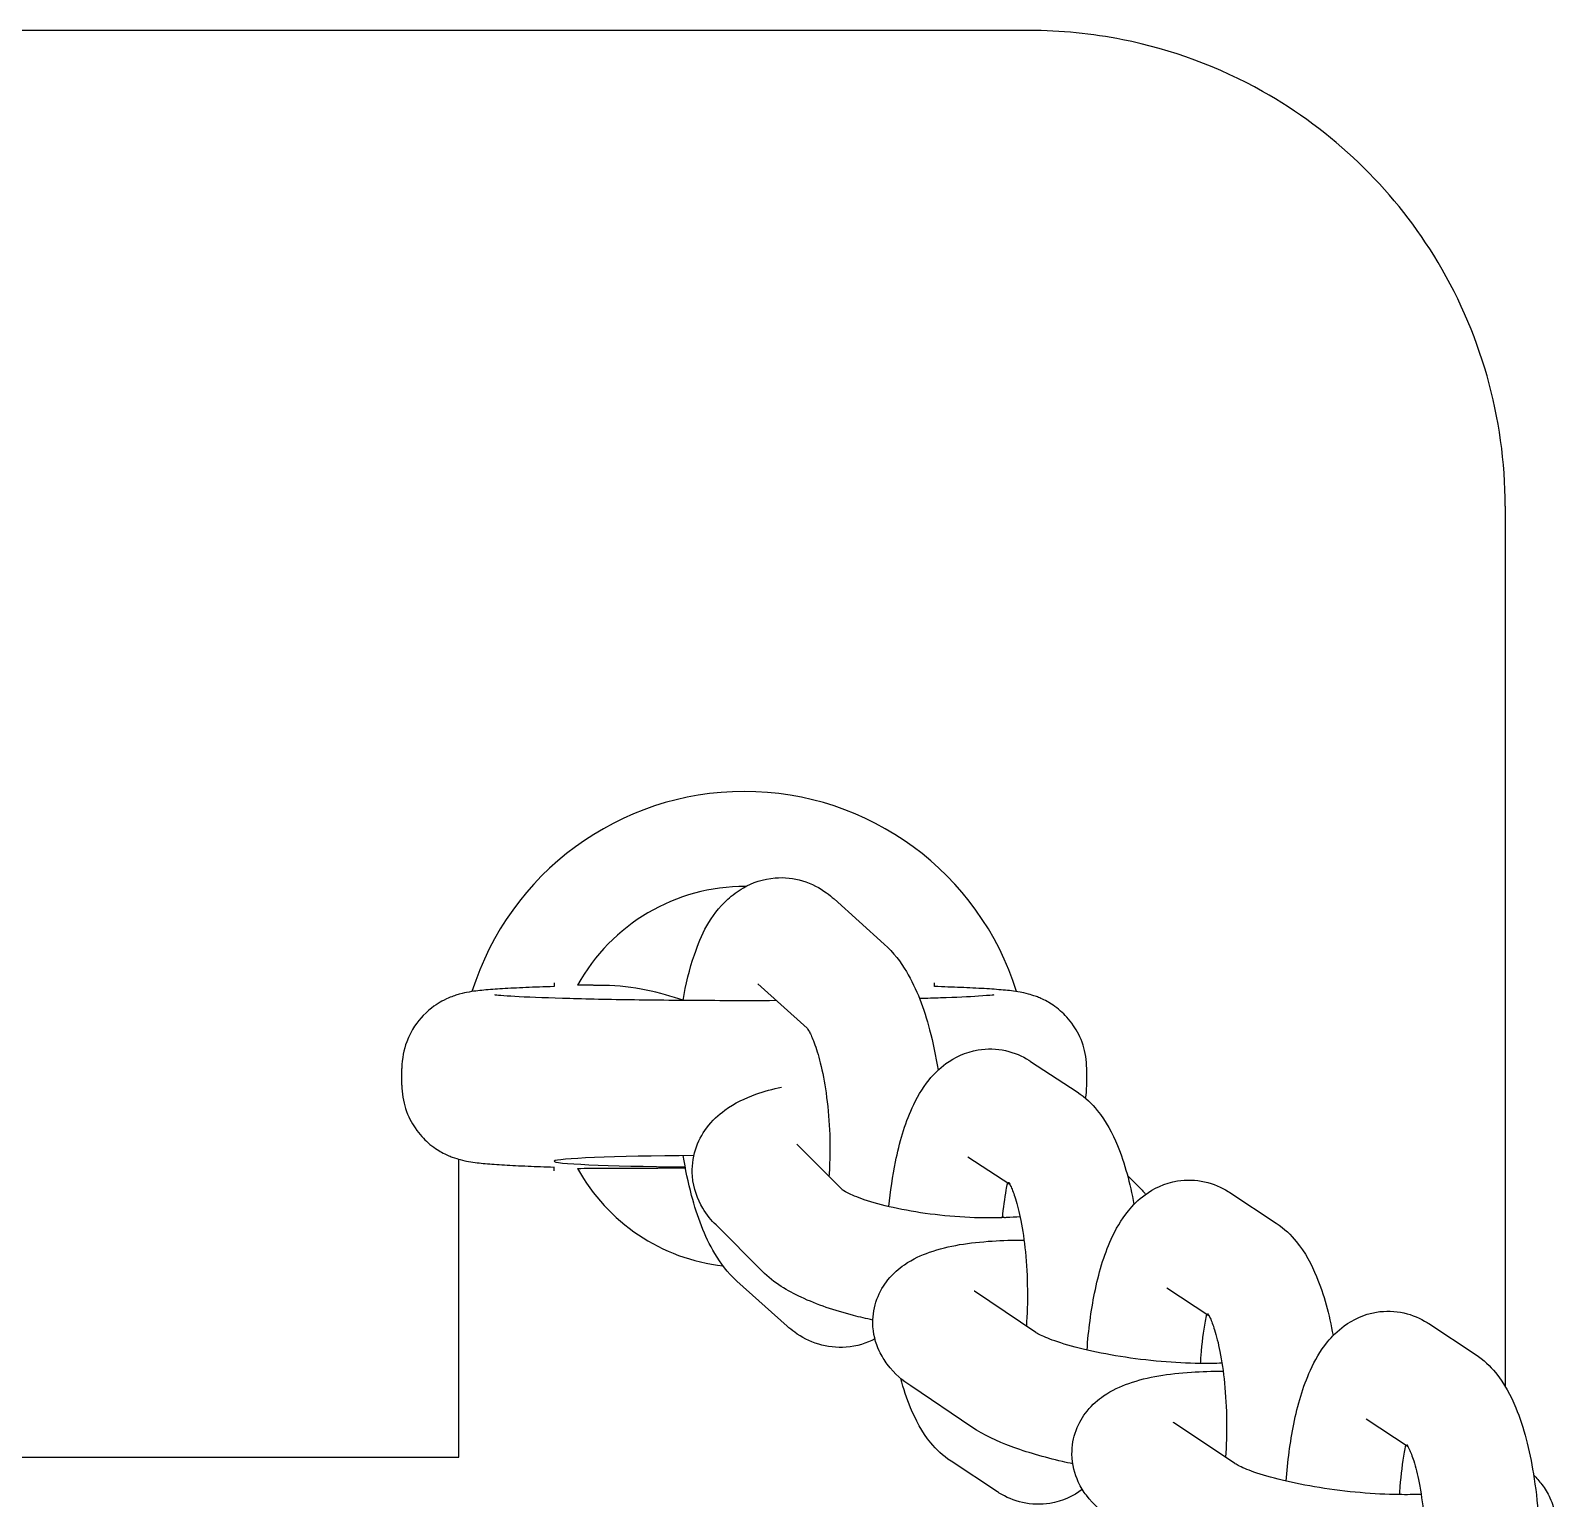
# Model space of a CAD drawing. Header units: millimetres. Extents: x 9332 to 13832, y 185 to 4585.
# Drawn here: x 11019.5 to 11099.7, y 2398 to 2475.2 of the extents above; entities that cross this region are included whole.
import ezdxf

# ---------------------------------------------------------------- set-up
doc = ezdxf.new("R2010")
doc.units = ezdxf.units.MM
doc.layers.add('AM_4', color=3, linetype='Continuous', lineweight=25)

msp = doc.modelspace()

# ---------------------------------------------------------------- linework, layer by layer
at = {"layer": 'AM_4'}
for p, q in [((11072.033, 2475.21), (10662.033, 2475.21)), ((11097.033, 2450.21), (11097.033, 2403.923)), ((11061.752, 2429.559), (11064.391, 2427.187)), ((11047.033, 2425.148), (11047.033, 2424.951)), ((11057.742, 2425.096), (11060.339, 2422.763)), ((11067.033, 2424.951), (11067.033, 2425.148)), ((11072.081, 2421.023), (11074.524, 2419.415)), ((11039.033, 2419.774), (11039.033, 2420.647)), ((11075.033, 2419.774), (11075.033, 2420.647)), ((11062.191, 2414.267), (11059.787, 2416.668)), ((11042.033, 2400.21), (11042.033, 2415.876)), ((11047.033, 2415.273), (11047.033, 2415.47)), ((11068.782, 2416.012), (11070.986, 2414.56)), ((11077.174, 2415.027), (11077.756, 2414.446)), ((11082.549, 2414.13), (11084.992, 2412.522)), ((11057.979, 2409.994), (11055.548, 2412.422)), ((11059.284, 2407.103), (11056.645, 2409.475)), ((11072.349, 2406.775), (11069.128, 2408.94)), ((11079.25, 2409.119), (11081.454, 2407.667)), ((11093.017, 2407.237), (11095.46, 2405.629)), ((11069.001, 2401.795), (11065.781, 2403.96)), ((11082.817, 2399.882), (11079.596, 2402.047)), ((11089.718, 2402.226), (11091.922, 2400.775)), ((10992.033, 2400.21), (11042.033, 2400.21)), ((11070.344, 2398.39), (11067.902, 2399.999))]:
    msp.add_line(p, q, dxfattribs=at)
for radius, start, end in [(15, 17.37564, 162.62135), (10, 89.63738, 151.23054), (10, 208.76946, 263.59821)]:
    msp.add_arc((11057.033, 2420.21), radius, start, end, dxfattribs=at)
msp.add_ellipse((11057.033, 2415.772), major_axis=(-10, 0), ratio=0.031189, start_param=4.980516, end_param=7.53808, dxfattribs=at)
for points, knots in [([(11097.033, 2450.21), (11097.033, 2454.828), (11095.731, 2459.437), (11091.058, 2466.964), (11087.943, 2469.948), (11081.984, 2473.295), (11079.51, 2474.211), (11075.311, 2475.049), (11073.664, 2475.21), (11072.033, 2475.21)], [-3.132207, -3.132207, -3.132207, -3.132207, -2.020273, -2.020273, -1.017967, -1.017967, -0.391526, -0.391526, 0, 0, 0, 0]), ([(11053.815, 2424.222), (11053.958, 2425.073), (11054.15, 2425.876), (11054.771, 2427.68), (11055.207, 2428.658), (11056.4, 2429.761), (11056.67, 2429.969), (11057.455, 2430.417), (11058.035, 2430.619), (11059.142, 2430.707), (11059.645, 2430.646), (11060.581, 2430.364), (11061.002, 2430.135), (11061.496, 2429.778), (11061.629, 2429.67), (11061.752, 2429.559)], [4.959149, 4.959149, 4.959149, 4.959149, 5.267407, 5.267407, 5.700387, 5.700387, 5.8058, 5.8058, 5.962333, 5.962333, 6.088143, 6.088143, 6.226376, 6.226376, 6.283185, 6.283185, 6.283185, 6.283185]), ([(11064.391, 2427.187), (11064.894, 2426.736), (11065.251, 2426.248), (11066.104, 2424.818), (11066.476, 2423.806), (11066.954, 2422.01), (11067.102, 2421.297), (11067.218, 2420.559)], [6.2831853, 6.2831853, 6.2831853, 6.2831853, 6.5144138, 6.5144138, 6.9352351, 6.9352351, 7.1896838, 7.1896838, 7.1896838, 7.1896838]), ([(11047.033, 2424.955), (11046.499, 2424.938), (11046.004, 2424.92), (11045.099, 2424.881), (11044.691, 2424.861), (11043.958, 2424.816), (11043.636, 2424.792), (11043.046, 2424.736), (11042.803, 2424.713), (11042.292, 2424.613), (11042.132, 2424.581), (11041.695, 2424.439), (11041.484, 2424.372), (11040.892, 2424.048), (11040.571, 2423.866), (11039.866, 2423.129), (11039.525, 2422.693), (11039.135, 2421.646), (11039.036, 2421.164), (11039.033, 2420.665), (11039.033, 2420.656), (11039.033, 2420.647)], [-2.3585756, -2.3585756, -2.3585756, -2.3585756, -2.2010197, -2.2010197, -2.0434639, -2.0434639, -1.885908, -1.885908, -1.7283522, -1.7283522, -1.6667975, -1.6667975, -1.6276714, -1.6276714, -1.6006443, -1.6006443, -1.5824136, -1.5824136, -1.57101, -1.57101, -1.5707963, -1.5707963, -1.5707963, -1.5707963]), ([(11058.724, 2424.214), (11057.738, 2424.21), (11056.739, 2424.209), (11054.291, 2424.217), (11052.854, 2424.228), (11050.177, 2424.264), (11048.937, 2424.289), (11046.797, 2424.348), (11045.89, 2424.383), (11044.566, 2424.452), (11044.09, 2424.493), (11043.931, 2424.512), (11043.919, 2424.514), (11043.919, 2424.514)], [-0.122182, -0.122182, -0.122182, -0.122182, 0.092595, 0.092595, 0.409533, 0.409533, 0.725166, 0.725166, 1.035537, 1.035537, 1.32169, 1.32169, 1.364269, 1.364269, 1.364269, 1.364269]), ([(11070.147, 2424.514), (11070.147, 2424.514), (11070.111, 2424.509), (11069.92, 2424.488), (11069.666, 2424.467), (11068.84, 2424.415), (11068.162, 2424.383), (11067.006, 2424.342), (11066.635, 2424.331), (11066.242, 2424.32)], [-1.3642689, -1.3642689, -1.3642689, -1.3642689, -1.2899383, -1.2899383, -1.1129419, -1.1129419, -0.8437197, -0.8437197, -0.7285116, -0.7285116, -0.7285116, -0.7285116]), ([(11075.033, 2420.647), (11075.033, 2421.078), (11074.959, 2421.505), (11074.708, 2422.287), (11074.526, 2422.628), (11074.104, 2423.25), (11073.867, 2423.489), (11073.368, 2423.927), (11073.136, 2424.067), (11072.703, 2424.307), (11072.529, 2424.376), (11072.208, 2424.496), (11072.079, 2424.533), (11071.787, 2424.611), (11071.657, 2424.637), (11071.198, 2424.719), (11070.947, 2424.744), (11070.348, 2424.799), (11070.019, 2424.822), (11069.272, 2424.866), (11068.856, 2424.887), (11067.976, 2424.923), (11067.521, 2424.94), (11067.033, 2424.955)], [1.5707963, 1.5707963, 1.5707963, 1.5707963, 1.5808358, 1.5808358, 1.5918964, 1.5918964, 1.6063089, 1.6063089, 1.627105, 1.627105, 1.6540314, 1.6540314, 1.6872552, 1.6872552, 1.7419802, 1.7419802, 1.8995361, 1.8995361, 2.0570919, 2.0570919, 2.2146478, 2.2146478, 2.3585756, 2.3585756, 2.3585756, 2.3585756]), ([(11060.326, 2422.779), (11060.326, 2422.779), (11060.328, 2422.777), (11060.349, 2422.749), (11060.396, 2422.68), (11060.525, 2422.439), (11060.614, 2422.245), (11060.814, 2421.713), (11060.927, 2421.351), (11061.146, 2420.468), (11061.249, 2419.932), (11061.418, 2418.746), (11061.479, 2418.089), (11061.542, 2416.746), (11061.541, 2416.059), (11061.502, 2415.259), (11061.494, 2415.115), (11061.484, 2414.973)], [0.095836, 0.095836, 0.095836, 0.095836, 0.132464, 0.132464, 0.281947, 0.281947, 0.465578, 0.465578, 0.68953, 0.68953, 0.946988, 0.946988, 1.224476, 1.224476, 1.509247, 1.509247, 1.572345, 1.572345, 1.572345, 1.572345]), ([(11064.636, 2413.385), (11064.714, 2414.201), (11064.827, 2414.989), (11065.187, 2416.762), (11065.458, 2417.702), (11066.087, 2419.085), (11066.362, 2419.578), (11066.99, 2420.35), (11067.272, 2420.639), (11068.075, 2421.228), (11068.658, 2421.517), (11069.802, 2421.705), (11070.304, 2421.689), (11071.229, 2421.483), (11071.645, 2421.296), (11072.022, 2421.061), (11072.052, 2421.042), (11072.081, 2421.023)], [4.836701, 4.836701, 4.836701, 4.836701, 5.116632, 5.116632, 5.502218, 5.502218, 5.729745, 5.729745, 5.866728, 5.866728, 6.035126, 6.035126, 6.152524, 6.152524, 6.272728, 6.272728, 6.283185, 6.283185, 6.283185, 6.283185]), ([(11039.033, 2419.774), (11039.033, 2419.343), (11039.106, 2418.915), (11039.358, 2418.134), (11039.54, 2417.793), (11039.962, 2417.171), (11040.199, 2416.932), (11040.697, 2416.494), (11040.93, 2416.353), (11041.362, 2416.114), (11041.537, 2416.044), (11041.858, 2415.925), (11041.987, 2415.887), (11042.279, 2415.81), (11042.409, 2415.784), (11042.868, 2415.702), (11043.119, 2415.677), (11043.718, 2415.622), (11044.047, 2415.599), (11044.794, 2415.555), (11045.21, 2415.534), (11046.09, 2415.498), (11046.545, 2415.481), (11047.033, 2415.466)], [1.5707963, 1.5707963, 1.5707963, 1.5707963, 1.5808358, 1.5808358, 1.5918964, 1.5918964, 1.6063089, 1.6063089, 1.627105, 1.627105, 1.6540314, 1.6540314, 1.6872552, 1.6872552, 1.7419802, 1.7419802, 1.8995361, 1.8995361, 2.0570919, 2.0570919, 2.2146478, 2.2146478, 2.3585756, 2.3585756, 2.3585756, 2.3585756]), ([(11055.548, 2412.422), (11055.303, 2412.666), (11055.062, 2412.953), (11054.581, 2413.76), (11054.357, 2414.339), (11054.271, 2415.452), (11054.328, 2415.937), (11054.601, 2416.813), (11054.814, 2417.199), (11055.348, 2417.919), (11055.678, 2418.214), (11056.547, 2418.849), (11057.084, 2419.092), (11058.076, 2419.448), (11058.526, 2419.571), (11058.996, 2419.672)], [3.141593, 3.141593, 3.141593, 3.141593, 3.266577, 3.266577, 3.422543, 3.422543, 3.532446, 3.532446, 3.644514, 3.644514, 3.787995, 3.787995, 4.029777, 4.029777, 4.221569, 4.221569, 4.221569, 4.221569]), ([(11074.524, 2419.415), (11074.972, 2419.12), (11075.307, 2418.784), (11076.065, 2417.855), (11076.38, 2417.246), (11077.038, 2415.657), (11077.311, 2414.623), (11077.514, 2413.497)], [6.2831853, 6.2831853, 6.2831853, 6.2831853, 6.4435612, 6.4435612, 6.7251599, 6.7251599, 7.1351108, 7.1351108, 7.1351108, 7.1351108]), ([(11074.971, 2419.077), (11075.009, 2419.294), (11075.031, 2419.519), (11075.033, 2419.755), (11075.033, 2419.765), (11075.033, 2419.774)], [-1.576303482, -1.576303482, -1.576303482, -1.576303482, -1.571009978, -1.571009978, -1.570796327, -1.570796327, -1.570796327, -1.570796327]), ([(11056.645, 2409.475), (11056.142, 2409.927), (11055.785, 2410.415), (11054.933, 2411.845), (11054.56, 2412.857), (11054.085, 2414.641), (11053.94, 2415.342), (11053.824, 2416.067)], [3.1415927, 3.1415927, 3.1415927, 3.1415927, 3.3728212, 3.3728212, 3.7936425, 3.7936425, 4.0439034, 4.0439034, 4.0439034, 4.0439034]), ([(11070.607, 2412.8), (11070.657, 2413.321), (11070.724, 2413.814), (11070.828, 2414.387), (11070.852, 2414.512), (11070.877, 2414.632)], [4.8345879, 4.8345879, 4.8345879, 4.8345879, 5.065966, 5.065966, 5.1331897, 5.1331897, 5.1331897, 5.1331897]), ([(11070.925, 2414.664), (11070.925, 2414.664), (11070.929, 2414.659), (11070.955, 2414.618), (11071.001, 2414.539), (11071.122, 2414.271), (11071.203, 2414.06), (11071.383, 2413.486), (11071.481, 2413.098), (11071.664, 2412.163), (11071.747, 2411.6), (11071.87, 2410.365), (11071.907, 2409.688), (11071.922, 2408.366), (11071.903, 2407.721), (11071.859, 2407.104)], [6.485752, 6.485752, 6.485752, 6.485752, 6.533161, 6.533161, 6.681119, 6.681119, 6.867134, 6.867134, 7.095649, 7.095649, 7.357651, 7.357651, 7.638562, 7.638562, 7.904581, 7.904581, 7.904581, 7.904581]), ([(11075.05, 2405.847), (11075.125, 2406.892), (11075.256, 2407.902), (11075.655, 2409.87), (11075.926, 2410.81), (11076.555, 2412.192), (11076.83, 2412.685), (11077.458, 2413.458), (11077.74, 2413.746), (11078.543, 2414.335), (11079.126, 2414.624), (11080.27, 2414.812), (11080.772, 2414.796), (11081.697, 2414.59), (11082.113, 2414.403), (11082.49, 2414.168), (11082.52, 2414.149), (11082.549, 2414.13)], [4.763537, 4.763537, 4.763537, 4.763537, 5.116632, 5.116632, 5.502218, 5.502218, 5.729745, 5.729745, 5.866728, 5.866728, 6.035126, 6.035126, 6.152524, 6.152524, 6.272728, 6.272728, 6.283185, 6.283185, 6.283185, 6.283185]), ([(11071.528, 2412.85), (11071.297, 2412.831), (11071.055, 2412.817), (11070.202, 2412.783), (11069.55, 2412.785), (11068.192, 2412.847), (11067.485, 2412.909), (11066.118, 2413.086), (11065.457, 2413.201), (11064.285, 2413.461), (11063.768, 2413.605), (11062.964, 2413.879), (11062.658, 2414.009), (11062.295, 2414.195), (11062.198, 2414.261), (11062.181, 2414.275), (11062.18, 2414.275), (11062.18, 2414.275)], [1.374253, 1.374253, 1.374253, 1.374253, 1.48913, 1.48913, 1.765731, 1.765731, 2.053272, 2.053272, 2.340375, 2.340375, 2.614669, 2.614669, 2.85764, 2.85764, 3.047682, 3.047682, 3.066416, 3.066416, 3.066416, 3.066416]), ([(11084.992, 2412.522), (11085.44, 2412.227), (11085.775, 2411.891), (11086.533, 2410.963), (11086.848, 2410.354), (11087.506, 2408.765), (11087.779, 2407.73), (11087.982, 2406.604)], [6.2831853, 6.2831853, 6.2831853, 6.2831853, 6.4435612, 6.4435612, 6.7251599, 6.7251599, 7.1351108, 7.1351108, 7.1351108, 7.1351108]), ([(11065.781, 2403.96), (11065.366, 2404.239), (11064.948, 2404.566), (11064.395, 2405.304), (11064.249, 2405.535), (11063.936, 2406.212), (11063.795, 2406.721), (11063.784, 2407.694), (11063.863, 2408.133), (11064.153, 2408.92), (11064.363, 2409.261), (11064.866, 2409.886), (11065.163, 2410.134), (11065.908, 2410.649), (11066.34, 2410.836), (11067.799, 2411.348), (11068.861, 2411.497), (11070.603, 2411.615), (11071.159, 2411.632), (11071.734, 2411.632)], [3.141593, 3.141593, 3.141593, 3.141593, 3.352582, 3.352582, 3.430529, 3.430529, 3.546557, 3.546557, 3.636469, 3.636469, 3.729959, 3.729959, 3.849169, 3.849169, 4.044566, 4.044566, 4.51217, 4.51217, 4.71866, 4.71866, 4.71866, 4.71866]), ([(11063.791, 2407.426), (11063.445, 2407.499), (11063.107, 2407.578), (11061.778, 2407.922), (11060.862, 2408.23), (11059.298, 2408.965), (11058.624, 2409.35), (11057.979, 2409.994)], [2.3122942, 2.3122942, 2.3122942, 2.3122942, 2.4362281, 2.4362281, 2.8115991, 2.8115991, 3.1415927, 3.1415927, 3.1415927, 3.1415927]), ([(11081.017, 2405.14), (11081.025, 2405.282), (11081.035, 2405.423), (11081.096, 2406.21), (11081.175, 2406.824), (11081.296, 2407.494), (11081.32, 2407.619), (11081.346, 2407.739)], [4.7234368, 4.7234368, 4.7234368, 4.7234368, 4.7840449, 4.7840449, 5.065966, 5.065966, 5.1331897, 5.1331897, 5.1331897, 5.1331897]), ([(11081.393, 2407.771), (11081.393, 2407.771), (11081.397, 2407.766), (11081.423, 2407.725), (11081.469, 2407.646), (11081.59, 2407.379), (11081.671, 2407.168), (11081.851, 2406.593), (11081.949, 2406.205), (11082.132, 2405.27), (11082.215, 2404.707), (11082.338, 2403.472), (11082.375, 2402.795), (11082.39, 2401.473), (11082.371, 2400.828), (11082.327, 2400.211)], [6.485752, 6.485752, 6.485752, 6.485752, 6.533161, 6.533161, 6.681119, 6.681119, 6.867134, 6.867134, 7.095649, 7.095649, 7.357651, 7.357651, 7.638562, 7.638562, 7.904581, 7.904581, 7.904581, 7.904581]), ([(11085.518, 2398.954), (11085.593, 2399.999), (11085.724, 2401.009), (11086.123, 2402.977), (11086.394, 2403.917), (11087.023, 2405.299), (11087.298, 2405.792), (11087.926, 2406.565), (11088.208, 2406.853), (11089.011, 2407.442), (11089.594, 2407.731), (11090.738, 2407.919), (11091.24, 2407.903), (11092.165, 2407.697), (11092.582, 2407.511), (11092.959, 2407.276), (11092.988, 2407.257), (11093.017, 2407.237)], [4.763537, 4.763537, 4.763537, 4.763537, 5.116632, 5.116632, 5.502218, 5.502218, 5.729745, 5.729745, 5.866728, 5.866728, 6.035126, 6.035126, 6.152524, 6.152524, 6.272728, 6.272728, 6.283185, 6.283185, 6.283185, 6.283185]), ([(11063.9, 2406.431), (11063.462, 2406.204), (11062.937, 2406.039), (11061.894, 2405.956), (11061.391, 2406.017), (11060.455, 2406.299), (11060.035, 2406.528), (11059.541, 2406.884), (11059.408, 2406.992), (11059.284, 2407.103)], [8.9637824, 8.9637824, 8.9637824, 8.9637824, 9.1039252, 9.1039252, 9.2297359, 9.2297359, 9.3679682, 9.3679682, 9.424778, 9.424778, 9.424778, 9.424778]), ([(11082.142, 2405.155), (11081.778, 2405.14), (11081.384, 2405.135), (11080.33, 2405.149), (11079.643, 2405.184), (11078.228, 2405.307), (11077.5, 2405.396), (11076.106, 2405.618), (11075.44, 2405.751), (11074.273, 2406.034), (11073.765, 2406.184), (11072.995, 2406.455), (11072.709, 2406.579), (11072.436, 2406.719), (11072.372, 2406.759), (11072.349, 2406.775)], [7.727121, 7.727121, 7.727121, 7.727121, 7.909494, 7.909494, 8.193047, 8.193047, 8.48544, 8.48544, 8.776028, 8.776028, 9.052362, 9.052362, 9.29359, 9.29359, 9.424778, 9.424778, 9.424778, 9.424778]), ([(11095.46, 2405.629), (11095.908, 2405.334), (11096.243, 2404.999), (11097.001, 2404.07), (11097.317, 2403.461), (11098.016, 2401.771), (11098.307, 2400.613), (11098.632, 2398.619), (11098.719, 2397.859), (11098.775, 2397.082)], [6.283185, 6.283185, 6.283185, 6.283185, 6.443561, 6.443561, 6.72516, 6.72516, 7.179002, 7.179002, 7.440049, 7.440049, 7.440049, 7.440049]), ([(11067.902, 2399.999), (11067.454, 2400.294), (11067.119, 2400.629), (11066.36, 2401.558), (11066.045, 2402.167), (11065.575, 2403.302), (11065.406, 2403.814), (11065.26, 2404.352)], [3.1415927, 3.1415927, 3.1415927, 3.1415927, 3.3019685, 3.3019685, 3.5835673, 3.5835673, 3.7961096, 3.7961096, 3.7961096, 3.7961096]), ([(11076.249, 2397.067), (11075.834, 2397.346), (11075.416, 2397.674), (11074.863, 2398.412), (11074.717, 2398.642), (11074.404, 2399.319), (11074.263, 2399.828), (11074.252, 2400.802), (11074.331, 2401.24), (11074.621, 2402.027), (11074.831, 2402.369), (11075.334, 2402.993), (11075.631, 2403.242), (11076.376, 2403.756), (11076.809, 2403.943), (11078.267, 2404.455), (11079.329, 2404.605), (11081.071, 2404.722), (11081.627, 2404.739), (11082.202, 2404.739)], [3.141593, 3.141593, 3.141593, 3.141593, 3.352582, 3.352582, 3.430529, 3.430529, 3.546557, 3.546557, 3.636469, 3.636469, 3.729959, 3.729959, 3.849169, 3.849169, 4.044566, 4.044566, 4.51217, 4.51217, 4.71866, 4.71866, 4.71866, 4.71866]), ([(11074.3, 2399.869), (11074.115, 2399.907), (11073.933, 2399.947), (11072.778, 2400.212), (11071.873, 2400.473), (11070.313, 2401.059), (11069.646, 2401.362), (11069.001, 2401.795)], [2.3855529, 2.3855529, 2.3855529, 2.3855529, 2.452411, 2.452411, 2.8138479, 2.8138479, 3.1415927, 3.1415927, 3.1415927, 3.1415927]), ([(11091.485, 2398.247), (11091.493, 2398.389), (11091.503, 2398.53), (11091.564, 2399.318), (11091.643, 2399.931), (11091.764, 2400.601), (11091.788, 2400.726), (11091.814, 2400.846)], [4.7234368, 4.7234368, 4.7234368, 4.7234368, 4.7840449, 4.7840449, 5.065966, 5.065966, 5.1331897, 5.1331897, 5.1331897, 5.1331897]), ([(11091.862, 2400.878), (11091.862, 2400.878), (11091.865, 2400.873), (11091.891, 2400.832), (11091.937, 2400.753), (11092.058, 2400.486), (11092.139, 2400.275), (11092.319, 2399.7), (11092.417, 2399.312), (11092.601, 2398.377), (11092.683, 2397.815), (11092.786, 2396.78), (11092.817, 2396.323), (11092.835, 2395.86)], [6.485752, 6.485752, 6.485752, 6.485752, 6.533161, 6.533161, 6.681119, 6.681119, 6.867134, 6.867134, 7.095649, 7.095649, 7.357651, 7.357651, 7.550591, 7.550591, 7.550591, 7.550591]), ([(11092.61, 2398.262), (11092.246, 2398.247), (11091.852, 2398.242), (11090.798, 2398.256), (11090.111, 2398.291), (11088.696, 2398.414), (11087.968, 2398.503), (11086.574, 2398.726), (11085.909, 2398.858), (11084.741, 2399.142), (11084.233, 2399.291), (11083.463, 2399.562), (11083.178, 2399.686), (11082.904, 2399.827), (11082.84, 2399.866), (11082.817, 2399.882)], [7.727121, 7.727121, 7.727121, 7.727121, 7.909494, 7.909494, 8.193047, 8.193047, 8.48544, 8.48544, 8.776028, 8.776028, 9.052362, 9.052362, 9.29359, 9.29359, 9.424778, 9.424778, 9.424778, 9.424778]), ([(11074.804, 2398.518), (11074.801, 2398.515), (11074.797, 2398.513), (11074.35, 2398.185), (11073.767, 2397.896), (11072.624, 2397.709), (11072.122, 2397.725), (11071.197, 2397.93), (11070.78, 2398.117), (11070.403, 2398.352), (11070.373, 2398.371), (11070.344, 2398.39)], [9.0069405, 9.0069405, 9.0069405, 9.0069405, 9.0083202, 9.0083202, 9.1767186, 9.1767186, 9.2941163, 9.2941163, 9.4143204, 9.4143204, 9.424778, 9.424778, 9.424778, 9.424778]), ([(11098.525, 2399.271), (11098.672, 2399.127), (11098.819, 2398.964), (11099.111, 2398.573), (11099.257, 2398.343), (11099.511, 2397.794), (11099.618, 2397.471), (11099.675, 2397.116)], [0.1360611, 0.1360611, 0.1360611, 0.1360611, 0.2109896, 0.2109896, 0.288936, 0.288936, 0.3683037, 0.3683037, 0.3683037, 0.3683037])]:
    msp.add_open_spline(points, degree=3, knots=knots, dxfattribs=at)
for points, weights in [([(11049.665, 2425.016), (11049.011, 2425.02), (11048.267, 2425.023)], [1.08893628835, 1.04643365264, 1]), ([(11048.267, 2415.398), (11051.88, 2415.416), (11053.936, 2415.422)], [1, 1.27487584532, 1.4119951036])]:
    msp.add_rational_spline(points, weights, degree=2, dxfattribs=at)
for points in [[(11053.818, 2424.242), (11052.631, 2424.622), (11051.196, 2425.009), (11049.665, 2425.016)], [(11077.756, 2414.446), (11077.882, 2414.32), (11078.007, 2414.183), (11078.128, 2414.03)], [(11070.614, 2412.867), (11070.662, 2412.845), (11070.707, 2412.825), (11070.748, 2412.805)], [(11069.128, 2408.94), (11069.121, 2408.944), (11069.118, 2408.947), (11069.118, 2408.947)], [(11079.596, 2402.047), (11079.589, 2402.051), (11079.586, 2402.054), (11079.586, 2402.054)]]:
    msp.add_open_spline(points, degree=3, dxfattribs=at)

doc.saveas('drawing.dxf')
